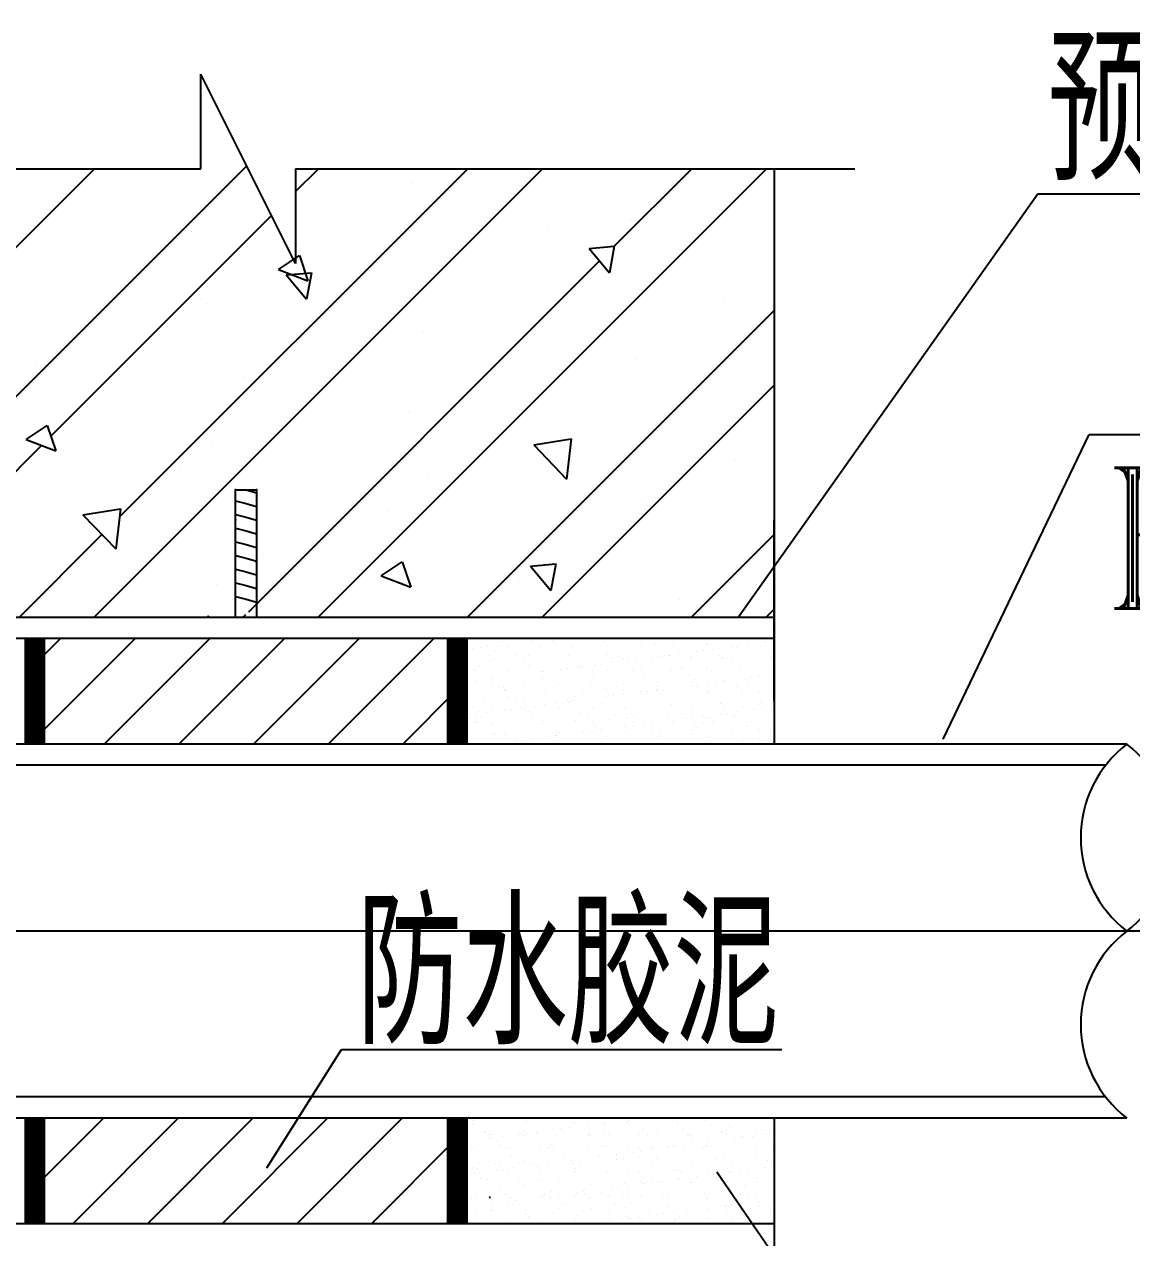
# Model space of a CAD drawing. Extents: x 1000 to 47721, y 1000 to 6465.
# Drawn here: x 1119.3 to 1178.3, y 1317.7 to 1382.3 of the extents above; entities that cross this region are included whole.
import ezdxf

# ---------------------------------------------------------------- set-up
doc = ezdxf.new("R2010")
doc.units = 0
doc.header["$LTSCALE"] = 35
doc.header["$MEASUREMENT"] = 0
doc.layers.add('排水', color=2, linetype='Continuous')
doc.styles.add('HZ', font='romant.shx', dxfattribs={"width": 0.8, "bigfont": 'hztxt.shx'})

msp = doc.modelspace()

# ---------------------------------------------------------------- hatches: boundary and pattern name
at = {"layer": '排水'}
h = msp.add_hatch(dxfattribs=at)
h.set_pattern_fill('AR-SAND', color=256, scale=22.5, style=0)
h.set_pattern_definition([(37.5, (514.65, 1268.055), (-1.4174, 43.3535), [0, -34.2, 0, -38.25, 0, -36.5625]), (7.5, (514.65, 1268.055), (39.82, 63.4983), [0, -18.45, 0, -30.825, 0, -11.8125]), (327.5, (486.974, 1268.055), (70.0682, 0.1273), [0, -11.25, 0, -40.5, 0, -52.875]), (317.5, (486.974, 1268.055), (67.638, 19.7477), [0, -5.625, 0, -26.55, 0, -30.375])])
h.paths.add_polyline_path([(1102.964, 1349.573), (1102.964, 1343.948), (1119.839, 1343.948), (1119.839, 1349.573)])
h.paths.add_polyline_path([(1159.214, 1343.948), (1159.214, 1349.573), (1142.339, 1349.573), (1142.339, 1343.948)])
h.paths.add_polyline_path([(1119.839, 1318.411), (1119.839, 1324.036), (1102.964, 1324.036), (1102.964, 1318.411)])
h.paths.add_polyline_path([(1159.214, 1318.411), (1159.214, 1324.036), (1142.339, 1324.036), (1142.339, 1318.411)])

# ---------------------------------------------------------------- linework, layer by layer
for p, q in [((1133.721, 1369.555), (1128.681, 1379.635)), ((1128.681, 1374.595), (1128.681, 1379.635)), ((1107.36, 1350.994), (1131.12, 1374.755)), ((1098.882, 1374.595), (1128.681, 1374.595)), ((1102.964, 1354.553), (1123.005, 1374.595)), ((1122.974, 1350.698), (1146.87, 1374.595)), ((1124.348, 1356.05), (1142.893, 1374.595)), ((1133.721, 1374.595), (1133.721, 1369.555)), ((1133.721, 1373.378), (1134.938, 1374.595)), ((1133.721, 1374.595), (1163.519, 1374.595)), ((1134.906, 1350.698), (1158.802, 1374.595)), ((1150.702, 1370.472), (1154.825, 1374.595)), ((1151.926, 1374.338), (1151.926, 1374.338)), ((1159.214, 1374.595), (1159.214, 1343.948)), ((1126.411, 1373.665), (1126.411, 1373.665)), ((1139.915, 1373.83), (1139.915, 1373.83)), ((1127.904, 1373.323), (1127.904, 1373.323)), ((1140.256, 1373.351), (1140.256, 1373.351)), ((1157.316, 1350.738), (1173.244, 1373.245)), ((1218.924, 1373.245), (1173.244, 1373.245)), ((1120.691, 1360.348), (1132.446, 1372.103)), ((1151.621, 1371.91), (1151.621, 1371.91)), ((1159.193, 1371.823), (1159.193, 1371.823)), ((1128.18, 1371.281), (1128.18, 1371.281)), ((1139.532, 1371.412), (1139.532, 1371.412)), ((1147.182, 1371.315), (1147.182, 1371.315)), ((1123.16, 1370.3), (1123.16, 1370.3)), ((1133.812, 1370.54), (1133.812, 1370.54)), ((1135.171, 1370.808), (1135.171, 1370.808)), ((1149.357, 1370.354), (1150.702, 1370.472)), ((1149.357, 1370.354), (1150.442, 1369.062)), ((1150.702, 1370.472), (1150.442, 1369.062)), ((1131.233, 1351.003), (1149.917, 1369.687)), ((1132.808, 1369.231), (1133.927, 1369.986)), ((1133.927, 1369.986), (1134.384, 1368.626)), ((1132.808, 1369.231), (1134.384, 1368.626)), ((1133.219, 1368.942), (1134.564, 1369.06)), ((1133.219, 1368.942), (1134.304, 1367.65)), ((1134.564, 1369.06), (1134.304, 1367.65)), ((1142.334, 1369.418), (1142.334, 1369.418)), ((1152.654, 1369.16), (1152.654, 1369.16)), ((1128.978, 1367.445), (1128.978, 1367.445)), ((1142.861, 1350.698), (1159.214, 1367.051)), ((1156.544, 1367.547), (1156.544, 1367.547)), ((1140.53, 1365.86), (1140.53, 1365.86)), ((1151.895, 1364.42), (1151.895, 1364.42)), ((1119.889, 1364.278), (1119.889, 1364.278)), ((1130.939, 1363.538), (1130.939, 1363.538)), ((1146.839, 1350.698), (1159.214, 1363.073)), ((1134.099, 1362.407), (1134.099, 1362.407)), ((1139.731, 1361.665), (1139.731, 1361.665)), ((1144.061, 1361.286), (1144.061, 1361.286)), ((1119.378, 1360.172), (1120.497, 1360.927)), ((1120.497, 1360.927), (1120.953, 1359.567)), ((1148.253, 1360.543), (1148.253, 1360.543)), ((1111.041, 1350.698), (1120.199, 1359.856)), ((1119.378, 1360.172), (1120.953, 1359.567)), ((1129.251, 1359.955), (1129.251, 1359.955)), ((1146.41, 1359.897), (1148.411, 1360.208)), ((1146.41, 1359.897), (1148.162, 1358.071)), ((1148.411, 1360.208), (1148.162, 1358.071)), ((1168.214, 1344.223), (1175.994, 1360.435)), ((1175.994, 1360.435), (1224.112, 1360.435)), ((1139.553, 1359.31), (1139.553, 1359.31)), ((1151.564, 1359.818), (1151.564, 1359.818)), ((1125.548, 1358.598), (1125.548, 1358.598)), ((1127.542, 1358.803), (1127.542, 1358.803)), ((1157.183, 1359.033), (1157.183, 1359.033)), ((1140.803, 1358.37), (1140.803, 1358.37)), ((1130.526, 1350.698), (1130.526, 1357.492)), ((1130.526, 1357.492), (1131.651, 1357.492)), ((1131.086, 1357.492), (1131.089, 1357.491)), ((1131.089, 1357.491), (1131.651, 1357.341)), ((1131.651, 1357.492), (1131.651, 1350.698)), ((1130.526, 1356.914), (1131.089, 1356.763)), ((1131.089, 1356.763), (1131.651, 1356.613)), ((1152.168, 1356.93), (1152.168, 1356.93)), ((1122.397, 1356.173), (1124.398, 1356.484)), ((1122.397, 1356.173), (1124.15, 1354.347)), ((1124.398, 1356.484), (1124.15, 1354.347)), ((1130.526, 1356.186), (1131.089, 1356.035)), ((1131.089, 1356.035), (1131.651, 1355.885)), ((1138.67, 1356.346), (1138.67, 1356.346)), ((1125.808, 1355.403), (1125.808, 1355.403)), ((1130.526, 1355.458), (1131.089, 1355.307)), ((1131.089, 1355.307), (1131.651, 1355.157)), ((1159.214, 1346.232), (1159.214, 1355.872)), ((1118.996, 1350.698), (1123.413, 1355.115)), ((1130.526, 1354.73), (1131.089, 1354.58)), ((1154.794, 1350.698), (1159.214, 1355.118)), ((1131.089, 1354.58), (1131.651, 1354.429)), ((1132.018, 1354.116), (1132.018, 1354.116)), ((1151.791, 1354.093), (1151.791, 1354.093)), ((1130.526, 1354.002), (1131.089, 1353.852)), ((1131.089, 1353.852), (1131.651, 1353.701)), ((1138.283, 1352.915), (1139.402, 1353.67)), ((1139.402, 1353.67), (1139.858, 1352.31)), ((1140.018, 1353.533), (1140.018, 1353.533)), ((1146.236, 1353.43), (1147.58, 1353.548)), ((1146.236, 1353.43), (1147.32, 1352.137)), ((1147.58, 1353.548), (1147.32, 1352.138)), ((1130.526, 1353.274), (1131.089, 1353.124)), ((1131.089, 1353.124), (1131.651, 1352.973)), ((1131.727, 1353.279), (1131.727, 1353.279)), ((1138.283, 1352.915), (1139.858, 1352.31)), ((1145.65, 1352.791), (1145.65, 1352.791)), ((1129.525, 1352.464), (1129.525, 1352.464)), ((1130.526, 1352.547), (1131.089, 1352.396)), ((1131.089, 1352.396), (1131.651, 1352.245)), ((1130.526, 1351.819), (1131.089, 1351.668)), ((1131.089, 1351.668), (1131.651, 1351.517)), ((1154.172, 1351.669), (1154.172, 1351.669)), ((1130.972, 1350.742), (1131.079, 1350.848)), ((1141.077, 1350.88), (1141.077, 1350.88)), ((1148.773, 1350.896), (1148.773, 1350.896)), ((1158.771, 1350.698), (1159.214, 1351.141)), ((1159.214, 1350.698), (1102.964, 1350.698)), ((1159.214, 1349.573), (1102.964, 1349.573)), ((1119.575, 1349.499), (1119.575, 1349.499)), ((1119.839, 1344.24), (1125.172, 1349.573)), ((1119.839, 1348.218), (1121.194, 1349.573)), ((1123.524, 1343.948), (1129.149, 1349.573)), ((1127.502, 1343.948), (1133.127, 1349.573)), ((1131.479, 1343.948), (1137.104, 1349.573)), ((1135.457, 1343.948), (1141.082, 1349.573)), ((1142.697, 1349.541), (1142.697, 1349.541)), ((1144.799, 1349.545), (1144.799, 1349.545)), ((1146.901, 1349.549), (1146.901, 1349.549)), ((1149.003, 1349.553), (1149.003, 1349.553)), ((1151.105, 1349.557), (1151.105, 1349.557)), ((1153.207, 1349.56), (1153.207, 1349.56)), ((1155.309, 1349.564), (1155.309, 1349.564)), ((1157.411, 1349.568), (1157.411, 1349.568)), ((1119.619, 1349.448), (1119.619, 1349.448)), ((1142.667, 1348.987), (1142.667, 1348.987)), ((1143.173, 1349.035), (1143.173, 1349.035)), ((1143.583, 1349.108), (1143.583, 1349.108)), ((1143.935, 1349.154), (1143.935, 1349.154)), ((1144.484, 1349.226), (1144.484, 1349.226)), ((1144.761, 1349.434), (1144.761, 1349.434)), ((1144.996, 1349.101), (1144.996, 1349.101)), ((1145.4, 1349.347), (1145.4, 1349.347)), ((1145.752, 1349.393), (1145.752, 1349.393)), ((1146.3, 1349.465), (1146.3, 1349.465)), ((1146.763, 1349.123), (1146.763, 1349.123)), ((1147.462, 1349.411), (1147.462, 1349.411)), ((1147.587, 1349.297), (1147.587, 1349.297)), ((1148.49, 1349.115), (1148.49, 1349.115)), ((1150.203, 1349.351), (1150.203, 1349.351)), ((1150.313, 1349.181), (1150.313, 1349.181)), ((1152.08, 1349.203), (1152.08, 1349.203)), ((1152.904, 1349.328), (1152.904, 1349.328)), ((1153.028, 1349.214), (1153.028, 1349.214)), ((1153.806, 1349.195), (1153.806, 1349.195)), ((1155.107, 1348.877), (1155.107, 1348.877)), ((1155.459, 1348.924), (1155.459, 1348.924)), ((1155.629, 1349.261), (1155.629, 1349.261)), ((1155.645, 1349.268), (1155.645, 1349.268)), ((1156.008, 1348.996), (1156.008, 1348.996)), ((1156.924, 1349.116), (1156.924, 1349.116)), ((1157.276, 1349.163), (1157.276, 1349.163)), ((1157.396, 1349.283), (1157.396, 1349.283)), ((1157.824, 1349.235), (1157.824, 1349.235)), ((1158.346, 1349.245), (1158.346, 1349.245)), ((1158.47, 1349.131), (1158.47, 1349.131)), ((1158.741, 1349.356), (1158.741, 1349.356)), ((1159.093, 1349.402), (1159.093, 1349.402)), ((1159.123, 1349.275), (1159.123, 1349.275)), ((1142.359, 1348.41), (1142.359, 1348.41)), ((1142.732, 1348.842), (1142.732, 1348.842)), ((1143.404, 1348.226), (1143.404, 1348.226)), ((1144.035, 1348.689), (1144.035, 1348.689)), ((1144.126, 1348.433), (1144.126, 1348.433)), ((1144.32, 1348.508), (1144.32, 1348.508)), ((1145.433, 1348.818), (1145.433, 1348.818)), ((1145.558, 1348.704), (1145.558, 1348.704)), ((1145.853, 1348.425), (1145.853, 1348.425)), ((1146.137, 1348.693), (1146.137, 1348.693)), ((1146.422, 1348.512), (1146.422, 1348.512)), ((1147.676, 1348.49), (1147.676, 1348.49)), ((1148.174, 1348.759), (1148.174, 1348.759)), ((1148.239, 1348.697), (1148.239, 1348.697)), ((1148.524, 1348.515), (1148.524, 1348.515)), ((1149.443, 1348.513), (1149.443, 1348.513)), ((1150.008, 1348.206), (1150.008, 1348.206)), ((1150.341, 1348.701), (1150.341, 1348.701)), ((1150.557, 1348.278), (1150.557, 1348.278)), ((1150.626, 1348.519), (1150.626, 1348.519)), ((1150.875, 1348.736), (1150.875, 1348.736)), ((1150.999, 1348.622), (1150.999, 1348.622)), ((1151.169, 1348.505), (1151.169, 1348.505)), ((1151.474, 1348.399), (1151.474, 1348.399)), ((1151.825, 1348.445), (1151.825, 1348.445)), ((1152.374, 1348.517), (1152.374, 1348.517)), ((1152.443, 1348.704), (1152.443, 1348.704)), ((1152.728, 1348.523), (1152.728, 1348.523)), ((1152.992, 1348.57), (1152.992, 1348.57)), ((1153.29, 1348.638), (1153.29, 1348.638)), ((1153.616, 1348.676), (1153.616, 1348.676)), ((1153.642, 1348.684), (1153.642, 1348.684)), ((1154.191, 1348.757), (1154.191, 1348.757)), ((1154.545, 1348.708), (1154.545, 1348.708)), ((1154.759, 1348.593), (1154.759, 1348.593)), ((1154.83, 1348.527), (1154.83, 1348.527)), ((1156.317, 1348.653), (1156.317, 1348.653)), ((1156.441, 1348.539), (1156.441, 1348.539)), ((1156.486, 1348.584), (1156.486, 1348.584)), ((1156.647, 1348.712), (1156.647, 1348.712)), ((1156.932, 1348.531), (1156.932, 1348.531)), ((1158.309, 1348.65), (1158.309, 1348.65)), ((1158.749, 1348.716), (1158.749, 1348.716)), ((1159.034, 1348.534), (1159.034, 1348.534)), ((1159.057, 1348.593), (1159.057, 1348.593)), ((1119.341, 1347.664), (1119.341, 1347.664)), ((1119.608, 1347.965), (1119.608, 1347.965)), ((1119.692, 1347.71), (1119.692, 1347.71)), ((1119.732, 1347.851), (1119.732, 1347.851)), ((1143.215, 1347.734), (1143.215, 1347.734)), ((1143.242, 1347.851), (1143.242, 1347.851)), ((1143.528, 1348.112), (1143.528, 1348.112)), ((1144.116, 1347.574), (1144.116, 1347.574)), ((1145.039, 1347.8), (1145.039, 1347.8)), ((1145.106, 1347.561), (1145.106, 1347.561)), ((1145.344, 1347.855), (1145.344, 1347.855)), ((1146.023, 1347.681), (1146.023, 1347.681)), ((1146.145, 1348.166), (1146.145, 1348.166)), ((1146.374, 1347.727), (1146.374, 1347.727)), ((1146.805, 1347.823), (1146.805, 1347.823)), ((1146.923, 1347.8), (1146.923, 1347.8)), ((1147.446, 1347.859), (1147.446, 1347.859)), ((1147.84, 1347.92), (1147.84, 1347.92)), ((1148.191, 1347.967), (1148.191, 1347.967)), ((1148.532, 1347.814), (1148.532, 1347.814)), ((1148.74, 1348.039), (1148.74, 1348.039)), ((1148.846, 1348.143), (1148.846, 1348.143)), ((1148.97, 1348.029), (1148.97, 1348.029)), ((1149.548, 1347.863), (1149.548, 1347.863)), ((1149.657, 1348.16), (1149.657, 1348.16)), ((1150.355, 1347.88), (1150.355, 1347.88)), ((1151.587, 1348.083), (1151.587, 1348.083)), ((1151.65, 1347.866), (1151.65, 1347.866)), ((1152.122, 1347.902), (1152.122, 1347.902)), ((1153.752, 1347.87), (1153.752, 1347.87)), ((1153.849, 1347.894), (1153.849, 1347.894)), ((1154.288, 1348.06), (1154.288, 1348.06)), ((1154.412, 1347.946), (1154.412, 1347.946)), ((1155.672, 1347.96), (1155.672, 1347.96)), ((1155.854, 1347.874), (1155.854, 1347.874)), ((1157.028, 1348.001), (1157.028, 1348.001)), ((1157.439, 1347.982), (1157.439, 1347.982)), ((1157.957, 1347.878), (1157.957, 1347.878)), ((1158.447, 1347.569), (1158.447, 1347.569)), ((1159.166, 1347.974), (1159.166, 1347.974)), ((1119.355, 1346.953), (1119.355, 1346.953)), ((1142.389, 1347.203), (1142.389, 1347.203)), ((1142.401, 1347.11), (1142.401, 1347.11)), ((1142.478, 1346.995), (1142.478, 1346.995)), ((1142.74, 1347.249), (1142.74, 1347.249)), ((1143.289, 1347.321), (1143.289, 1347.321)), ((1144.168, 1347.132), (1144.168, 1347.132)), ((1144.206, 1347.442), (1144.206, 1347.442)), ((1144.557, 1347.488), (1144.557, 1347.488)), ((1144.58, 1346.999), (1144.58, 1346.999)), ((1144.787, 1346.958), (1144.787, 1346.958)), ((1145.895, 1347.124), (1145.895, 1347.124)), ((1146.682, 1347.003), (1146.682, 1347.003)), ((1146.817, 1347.551), (1146.817, 1347.551)), ((1146.941, 1347.437), (1146.941, 1347.437)), ((1147.718, 1347.19), (1147.718, 1347.19)), ((1148.784, 1347.006), (1148.784, 1347.006)), ((1149.485, 1347.212), (1149.485, 1347.212)), ((1149.557, 1347.491), (1149.557, 1347.491)), ((1150.886, 1347.01), (1150.886, 1347.01)), ((1151.212, 1347.204), (1151.212, 1347.204)), ((1152.258, 1347.468), (1152.258, 1347.468)), ((1152.383, 1347.354), (1152.383, 1347.354)), ((1152.988, 1347.014), (1152.988, 1347.014)), ((1153.035, 1347.27), (1153.035, 1347.27)), ((1153.913, 1346.972), (1153.913, 1346.972)), ((1154.264, 1347.019), (1154.264, 1347.019)), ((1154.802, 1347.292), (1154.802, 1347.292)), ((1154.813, 1347.091), (1154.813, 1347.091)), ((1154.999, 1347.408), (1154.999, 1347.408)), ((1155.09, 1347.018), (1155.09, 1347.018)), ((1155.73, 1347.212), (1155.73, 1347.212)), ((1156.081, 1347.258), (1156.081, 1347.258)), ((1156.528, 1347.284), (1156.528, 1347.284)), ((1156.63, 1347.33), (1156.63, 1347.33)), ((1157.192, 1347.022), (1157.192, 1347.022)), ((1157.547, 1347.451), (1157.547, 1347.451)), ((1157.7, 1347.385), (1157.7, 1347.385)), ((1157.825, 1347.271), (1157.825, 1347.271)), ((1157.898, 1347.497), (1157.898, 1347.497)), ((1158.352, 1347.35), (1158.352, 1347.35)), ((1119.312, 1346.724), (1119.312, 1346.724)), ((1119.64, 1346.772), (1119.64, 1346.772)), ((1139.434, 1343.948), (1142.339, 1346.853)), ((1142.758, 1346.366), (1142.758, 1346.366)), ((1142.763, 1346.814), (1142.763, 1346.814)), ((1143.258, 1346.434), (1143.258, 1346.434)), ((1144.865, 1346.817), (1144.865, 1346.817)), ((1144.912, 1346.844), (1144.912, 1346.844)), ((1145.081, 1346.499), (1145.081, 1346.499)), ((1145.499, 1346.306), (1145.499, 1346.306)), ((1146.848, 1346.522), (1146.848, 1346.522)), ((1146.967, 1346.821), (1146.967, 1346.821)), ((1147.528, 1346.899), (1147.528, 1346.899)), ((1148.2, 1346.283), (1148.2, 1346.283)), ((1148.575, 1346.514), (1148.575, 1346.514)), ((1148.813, 1346.301), (1148.813, 1346.301)), ((1149.069, 1346.825), (1149.069, 1346.825)), ((1149.362, 1346.373), (1149.362, 1346.373)), ((1150.229, 1346.875), (1150.229, 1346.875)), ((1150.279, 1346.494), (1150.279, 1346.494)), ((1150.354, 1346.761), (1150.354, 1346.761)), ((1150.398, 1346.579), (1150.398, 1346.579)), ((1150.63, 1346.54), (1150.63, 1346.54)), ((1151.171, 1346.829), (1151.171, 1346.829)), ((1151.179, 1346.612), (1151.179, 1346.612)), ((1152.096, 1346.733), (1152.096, 1346.733)), ((1152.165, 1346.602), (1152.165, 1346.602)), ((1152.447, 1346.779), (1152.447, 1346.779)), ((1152.97, 1346.816), (1152.97, 1346.816)), ((1152.996, 1346.852), (1152.996, 1346.852)), ((1153.273, 1346.833), (1153.273, 1346.833)), ((1153.891, 1346.594), (1153.891, 1346.594)), ((1155.375, 1346.837), (1155.375, 1346.837)), ((1155.671, 1346.792), (1155.671, 1346.792)), ((1155.714, 1346.659), (1155.714, 1346.659)), ((1155.795, 1346.678), (1155.795, 1346.678)), ((1157.477, 1346.84), (1157.477, 1346.84)), ((1157.481, 1346.682), (1157.481, 1346.682)), ((1158.412, 1346.733), (1158.412, 1346.733)), ((1159.208, 1346.674), (1159.208, 1346.674)), ((1142.444, 1345.809), (1142.444, 1345.809)), ((1142.883, 1346.252), (1142.883, 1346.252)), ((1143.47, 1345.714), (1143.47, 1345.714)), ((1143.787, 1346.161), (1143.787, 1346.161)), ((1143.911, 1345.656), (1143.911, 1345.656)), ((1144.211, 1345.832), (1144.211, 1345.832)), ((1144.828, 1345.776), (1144.828, 1345.776)), ((1145.179, 1345.823), (1145.179, 1345.823)), ((1145.728, 1345.895), (1145.728, 1345.895)), ((1145.889, 1346.165), (1145.889, 1346.165)), ((1145.938, 1345.823), (1145.938, 1345.823)), ((1146.171, 1345.69), (1146.171, 1345.69)), ((1146.645, 1346.015), (1146.645, 1346.015)), ((1146.996, 1346.062), (1146.996, 1346.062)), ((1147.545, 1346.134), (1147.545, 1346.134)), ((1147.761, 1345.889), (1147.761, 1345.889)), ((1147.991, 1346.168), (1147.991, 1346.168)), ((1148.325, 1346.169), (1148.325, 1346.169)), ((1148.462, 1346.255), (1148.462, 1346.255)), ((1148.912, 1345.631), (1148.912, 1345.631)), ((1149.528, 1345.912), (1149.528, 1345.912)), ((1150.093, 1346.172), (1150.093, 1346.172)), ((1150.941, 1346.223), (1150.941, 1346.223)), ((1151.254, 1345.903), (1151.254, 1345.903)), ((1152.196, 1346.176), (1152.196, 1346.176)), ((1153.077, 1345.969), (1153.077, 1345.969)), ((1153.642, 1346.2), (1153.642, 1346.2)), ((1153.766, 1346.086), (1153.766, 1346.086)), ((1154.298, 1346.18), (1154.298, 1346.18)), ((1154.844, 1345.992), (1154.844, 1345.992)), ((1156.383, 1346.14), (1156.383, 1346.14)), ((1156.4, 1346.184), (1156.4, 1346.184)), ((1156.571, 1345.983), (1156.571, 1345.983)), ((1157.252, 1345.664), (1157.252, 1345.664)), ((1158.169, 1345.785), (1158.169, 1345.785)), ((1158.394, 1346.049), (1158.394, 1346.049)), ((1158.502, 1346.188), (1158.502, 1346.188)), ((1158.52, 1345.831), (1158.52, 1345.831)), ((1159.069, 1345.903), (1159.069, 1345.903)), ((1159.084, 1346.117), (1159.084, 1346.117)), ((1159.208, 1346.003), (1159.208, 1346.003)), ((1119.354, 1345.424), (1119.354, 1345.424)), ((1119.674, 1345.453), (1119.674, 1345.453)), ((1143.011, 1345.537), (1143.011, 1345.537)), ((1143.023, 1345.305), (1143.023, 1345.305)), ((1143.301, 1345.133), (1143.301, 1345.133)), ((1143.308, 1345.123), (1143.308, 1345.123)), ((1143.363, 1345.583), (1143.363, 1345.583)), ((1144.142, 1345.098), (1144.142, 1345.098)), ((1144.266, 1344.984), (1144.266, 1344.984)), ((1145.124, 1345.199), (1145.124, 1345.199)), ((1145.125, 1345.309), (1145.125, 1345.309)), ((1145.41, 1345.127), (1145.41, 1345.127)), ((1146.295, 1345.576), (1146.295, 1345.576)), ((1146.883, 1345.038), (1146.883, 1345.038)), ((1146.89, 1345.221), (1146.89, 1345.221)), ((1147.227, 1345.312), (1147.227, 1345.312)), ((1147.512, 1345.131), (1147.512, 1345.131)), ((1148.617, 1345.213), (1148.617, 1345.213)), ((1149.329, 1345.316), (1149.329, 1345.316)), ((1149.584, 1345.015), (1149.584, 1345.015)), ((1149.614, 1345.135), (1149.614, 1345.135)), ((1150.44, 1345.279), (1150.44, 1345.279)), ((1151.431, 1345.32), (1151.431, 1345.32)), ((1151.613, 1345.608), (1151.613, 1345.608)), ((1151.716, 1345.139), (1151.716, 1345.139)), ((1151.737, 1345.494), (1151.737, 1345.494)), ((1152.207, 1345.301), (1152.207, 1345.301)), ((1152.718, 1345.067), (1152.718, 1345.067)), ((1153.07, 1345.114), (1153.07, 1345.114)), ((1153.533, 1345.324), (1153.533, 1345.324)), ((1153.618, 1345.186), (1153.618, 1345.186)), ((1153.818, 1345.142), (1153.818, 1345.142)), ((1153.934, 1345.293), (1153.934, 1345.293)), ((1154.354, 1345.548), (1154.354, 1345.548)), ((1154.535, 1345.307), (1154.535, 1345.307)), ((1154.887, 1345.353), (1154.887, 1345.353)), ((1155.435, 1345.425), (1155.435, 1345.425)), ((1155.635, 1345.328), (1155.635, 1345.328)), ((1155.757, 1345.359), (1155.757, 1345.359)), ((1155.92, 1345.146), (1155.92, 1345.146)), ((1156.352, 1345.546), (1156.352, 1345.546)), ((1156.703, 1345.592), (1156.703, 1345.592)), ((1157.055, 1345.525), (1157.055, 1345.525)), ((1157.179, 1345.411), (1157.179, 1345.411)), ((1157.524, 1345.381), (1157.524, 1345.381)), ((1157.737, 1345.331), (1157.737, 1345.331)), ((1158.022, 1345.15), (1158.022, 1345.15)), ((1142.487, 1344.509), (1142.487, 1344.509)), ((1144.253, 1344.531), (1144.253, 1344.531)), ((1144.333, 1344.471), (1144.333, 1344.471)), ((1144.854, 1344.446), (1144.854, 1344.446)), ((1145.98, 1344.523), (1145.98, 1344.523)), ((1146.435, 1344.474), (1146.435, 1344.474)), ((1147.267, 1344.35), (1147.267, 1344.35)), ((1147.554, 1344.423), (1147.554, 1344.423)), ((1147.619, 1344.396), (1147.619, 1344.396)), ((1147.803, 1344.588), (1147.803, 1344.588)), ((1148.168, 1344.468), (1148.168, 1344.468)), ((1148.537, 1344.478), (1148.537, 1344.478)), ((1149.084, 1344.589), (1149.084, 1344.589)), ((1149.436, 1344.635), (1149.436, 1344.635)), ((1149.57, 1344.611), (1149.57, 1344.611)), ((1149.708, 1344.901), (1149.708, 1344.901)), ((1149.984, 1344.707), (1149.984, 1344.707)), ((1150.295, 1344.363), (1150.295, 1344.363)), ((1150.639, 1344.482), (1150.639, 1344.482)), ((1150.901, 1344.828), (1150.901, 1344.828)), ((1151.253, 1344.874), (1151.253, 1344.874)), ((1151.297, 1344.603), (1151.297, 1344.603)), ((1151.801, 1344.947), (1151.801, 1344.947)), ((1152.324, 1344.955), (1152.324, 1344.955)), ((1152.741, 1344.486), (1152.741, 1344.486)), ((1152.996, 1344.34), (1152.996, 1344.34)), ((1153.12, 1344.668), (1153.12, 1344.668)), ((1154.843, 1344.49), (1154.843, 1344.49)), ((1154.887, 1344.691), (1154.887, 1344.691)), ((1155.025, 1344.932), (1155.025, 1344.932)), ((1155.15, 1344.818), (1155.15, 1344.818)), ((1156.613, 1344.683), (1156.613, 1344.683)), ((1156.945, 1344.493), (1156.945, 1344.493)), ((1157.766, 1344.873), (1157.766, 1344.873)), ((1158.437, 1344.748), (1158.437, 1344.748)), ((1159.047, 1344.497), (1159.047, 1344.497)), ((1178.002, 1343.948), (1086.652, 1343.948)), ((1119.397, 1344.123), (1119.397, 1344.123)), ((1119.669, 1344.212), (1119.669, 1344.212)), ((1144.534, 1343.99), (1144.534, 1343.99)), ((1145.45, 1344.111), (1145.45, 1344.111)), ((1145.802, 1344.157), (1145.802, 1344.157)), ((1146.351, 1344.229), (1146.351, 1344.229)), ((1147.679, 1344.309), (1147.679, 1344.309)), ((1150.483, 1343.978), (1150.483, 1343.978)), ((1152.25, 1344.001), (1152.25, 1344.001)), ((1153.121, 1344.226), (1153.121, 1344.226)), ((1153.976, 1343.992), (1153.976, 1343.992)), ((1155.737, 1344.28), (1155.737, 1344.28)), ((1155.8, 1344.058), (1155.8, 1344.058)), ((1157.566, 1344.081), (1157.566, 1344.081)), ((1157.875, 1343.999), (1157.875, 1343.999)), ((1158.438, 1344.257), (1158.438, 1344.257)), ((1158.562, 1344.143), (1158.562, 1344.143)), ((1158.791, 1344.119), (1158.791, 1344.119)), ((1159.143, 1344.166), (1159.143, 1344.166)), ((1178.002, 1343.948), (1164.793, 1343.948)), ((1176.87, 1342.823), (1087.784, 1342.823)), ((1176.87, 1342.823), (1167.596, 1342.823)), ((1184.92, 1333.992), (1084.141, 1333.992)), ((1132.187, 1321.378), (1136.179, 1327.685)), ((1136.179, 1327.685), (1159.624, 1327.685)), ((1176.87, 1325.161), (1087.784, 1325.161)), ((1176.87, 1325.161), (1167.596, 1325.161)), ((1178.002, 1324.036), (1086.652, 1324.036)), ((1119.397, 1323.64), (1119.397, 1323.64)), ((1119.839, 1320.375), (1123.499, 1324.036)), ((1121.852, 1318.411), (1127.477, 1324.036)), ((1125.829, 1318.411), (1131.454, 1324.036)), ((1129.807, 1318.411), (1135.432, 1324.036)), ((1133.784, 1318.411), (1139.409, 1324.036)), ((1143.167, 1323.699), (1143.167, 1323.699)), ((1143.193, 1323.901), (1143.193, 1323.901)), ((1144.934, 1323.721), (1144.934, 1323.721)), ((1145.894, 1323.878), (1145.894, 1323.878)), ((1146.019, 1323.764), (1146.019, 1323.764)), ((1146.66, 1323.713), (1146.66, 1323.713)), ((1148.484, 1323.779), (1148.484, 1323.779)), ((1148.635, 1323.818), (1148.635, 1323.818)), ((1149.285, 1323.643), (1149.285, 1323.643)), ((1149.636, 1323.689), (1149.636, 1323.689)), ((1150.185, 1323.762), (1150.185, 1323.762)), ((1150.25, 1323.801), (1150.25, 1323.801)), ((1151.102, 1323.882), (1151.102, 1323.882)), ((1151.336, 1323.795), (1151.336, 1323.795)), ((1151.453, 1323.929), (1151.453, 1323.929)), ((1151.46, 1323.681), (1151.46, 1323.681)), ((1151.977, 1323.793), (1151.977, 1323.793)), ((1152.002, 1324.001), (1152.002, 1324.001)), ((1153.8, 1323.859), (1153.8, 1323.859)), ((1154.077, 1323.735), (1154.077, 1323.735)), ((1155.567, 1323.881), (1155.567, 1323.881)), ((1156.778, 1323.712), (1156.778, 1323.712)), ((1157.294, 1323.873), (1157.294, 1323.873)), ((1159.117, 1323.939), (1159.117, 1323.939)), ((1159.214, 1324.036), (1159.214, 1290.814)), ((1178.002, 1324.036), (1164.793, 1324.036)), ((1119.32, 1323.194), (1119.32, 1323.194)), ((1143.804, 1323.32), (1143.804, 1323.32)), ((1143.865, 1323.285), (1143.865, 1323.285)), ((1143.99, 1323.171), (1143.99, 1323.171)), ((1144.023, 1323.023), (1144.023, 1323.023)), ((1144.089, 1323.138), (1144.089, 1323.138)), ((1144.734, 1323.044), (1144.734, 1323.044)), ((1145.651, 1323.165), (1145.651, 1323.165)), ((1145.846, 1323.089), (1145.846, 1323.089)), ((1145.906, 1323.324), (1145.906, 1323.324)), ((1146.002, 1323.211), (1146.002, 1323.211)), ((1146.191, 1323.142), (1146.191, 1323.142)), ((1146.551, 1323.283), (1146.551, 1323.283)), ((1146.606, 1323.226), (1146.606, 1323.226)), ((1147.468, 1323.404), (1147.468, 1323.404)), ((1147.613, 1323.111), (1147.613, 1323.111)), ((1147.819, 1323.45), (1147.819, 1323.45)), ((1148.008, 1323.327), (1148.008, 1323.327)), ((1148.293, 1323.146), (1148.293, 1323.146)), ((1148.368, 1323.523), (1148.368, 1323.523)), ((1149.307, 1323.203), (1149.307, 1323.203)), ((1149.34, 1323.103), (1149.34, 1323.103)), ((1149.431, 1323.089), (1149.431, 1323.089)), ((1150.11, 1323.331), (1150.11, 1323.331)), ((1150.395, 1323.15), (1150.395, 1323.15)), ((1151.163, 1323.168), (1151.163, 1323.168)), ((1152.048, 1323.143), (1152.048, 1323.143)), ((1152.212, 1323.335), (1152.212, 1323.335)), ((1152.497, 1323.154), (1152.497, 1323.154)), ((1152.93, 1323.191), (1152.93, 1323.191)), ((1154.314, 1323.339), (1154.314, 1323.339)), ((1154.599, 1323.158), (1154.599, 1323.158)), ((1154.657, 1323.183), (1154.657, 1323.183)), ((1154.749, 1323.12), (1154.749, 1323.12)), ((1154.873, 1323.006), (1154.873, 1323.006)), ((1156.416, 1323.343), (1156.416, 1323.343)), ((1156.48, 1323.248), (1156.48, 1323.248)), ((1156.701, 1323.161), (1156.701, 1323.161)), ((1156.902, 1323.598), (1156.902, 1323.598)), ((1157.489, 1323.06), (1157.489, 1323.06)), ((1158.075, 1323.053), (1158.075, 1323.053)), ((1158.247, 1323.271), (1158.247, 1323.271)), ((1158.518, 1323.347), (1158.518, 1323.347)), ((1158.803, 1323.165), (1158.803, 1323.165)), ((1158.992, 1323.174), (1158.992, 1323.174)), ((1137.762, 1318.411), (1142.339, 1322.988)), ((1142.368, 1322.733), (1142.368, 1322.733)), ((1142.917, 1322.805), (1142.917, 1322.805)), ((1143.011, 1322.482), (1143.011, 1322.482)), ((1143.209, 1322.398), (1143.209, 1322.398)), ((1143.834, 1322.926), (1143.834, 1322.926)), ((1144.185, 1322.972), (1144.185, 1322.972)), ((1144.577, 1322.633), (1144.577, 1322.633)), ((1144.976, 1322.421), (1144.976, 1322.421)), ((1145.113, 1322.486), (1145.113, 1322.486)), ((1146.703, 1322.412), (1146.703, 1322.412)), ((1147.215, 1322.489), (1147.215, 1322.489)), ((1147.278, 1322.61), (1147.278, 1322.61)), ((1147.402, 1322.496), (1147.402, 1322.496)), ((1148.526, 1322.478), (1148.526, 1322.478)), ((1149.317, 1322.493), (1149.317, 1322.493)), ((1150.019, 1322.55), (1150.019, 1322.55)), ((1150.293, 1322.501), (1150.293, 1322.501)), ((1151.419, 1322.497), (1151.419, 1322.497)), ((1152.02, 1322.492), (1152.02, 1322.492)), ((1152.72, 1322.527), (1152.72, 1322.527)), ((1152.844, 1322.413), (1152.844, 1322.413)), ((1153.521, 1322.501), (1153.521, 1322.501)), ((1153.541, 1322.456), (1153.541, 1322.456)), ((1153.843, 1322.558), (1153.843, 1322.558)), ((1153.892, 1322.502), (1153.892, 1322.502)), ((1154.441, 1322.574), (1154.441, 1322.574)), ((1155.358, 1322.695), (1155.358, 1322.695)), ((1155.46, 1322.468), (1155.46, 1322.468)), ((1155.61, 1322.581), (1155.61, 1322.581)), ((1155.624, 1322.505), (1155.624, 1322.505)), ((1155.709, 1322.741), (1155.709, 1322.741)), ((1156.258, 1322.814), (1156.258, 1322.814)), ((1157.175, 1322.934), (1157.175, 1322.934)), ((1157.336, 1322.572), (1157.336, 1322.572)), ((1157.526, 1322.981), (1157.526, 1322.981)), ((1157.726, 1322.509), (1157.726, 1322.509)), ((1158.161, 1322.444), (1158.161, 1322.444)), ((1159.159, 1322.638), (1159.159, 1322.638)), ((1142.339, 1321.73), (1142.339, 1321.73)), ((1142.548, 1322.041), (1142.548, 1322.041)), ((1144.066, 1321.722), (1144.066, 1321.722)), ((1145.249, 1322.018), (1145.249, 1322.018)), ((1145.373, 1321.904), (1145.373, 1321.904)), ((1145.889, 1321.788), (1145.889, 1321.788)), ((1147.656, 1321.81), (1147.656, 1321.81)), ((1147.989, 1321.958), (1147.989, 1321.958)), ((1148.09, 1321.738), (1148.09, 1321.738)), ((1148.441, 1321.785), (1148.441, 1321.785)), ((1148.99, 1321.857), (1148.99, 1321.857)), ((1149.383, 1321.802), (1149.383, 1321.802)), ((1149.907, 1321.977), (1149.907, 1321.977)), ((1150.258, 1322.024), (1150.258, 1322.024)), ((1150.69, 1321.935), (1150.69, 1321.935)), ((1150.807, 1322.096), (1150.807, 1322.096)), ((1150.815, 1321.821), (1150.815, 1321.821)), ((1151.206, 1321.868), (1151.206, 1321.868)), ((1151.724, 1322.217), (1151.724, 1322.217)), ((1152.075, 1322.263), (1152.075, 1322.263)), ((1152.624, 1322.335), (1152.624, 1322.335)), ((1152.973, 1321.89), (1152.973, 1321.89)), ((1153.431, 1321.875), (1153.431, 1321.875)), ((1154.699, 1321.882), (1154.699, 1321.882)), ((1156.132, 1321.852), (1156.132, 1321.852)), ((1156.257, 1321.738), (1156.257, 1321.738)), ((1156.522, 1321.948), (1156.522, 1321.948)), ((1158.286, 1322.33), (1158.286, 1322.33)), ((1158.289, 1321.97), (1158.289, 1321.97)), ((1158.873, 1321.792), (1158.873, 1321.792)), ((1119.306, 1321.388), (1119.306, 1321.388)), ((1119.409, 1321.402), (1119.409, 1321.402)), ((1119.423, 1321.164), (1119.423, 1321.164)), ((1119.591, 1321.482), (1119.591, 1321.482)), ((1142.532, 1321.444), (1142.532, 1321.444)), ((1142.991, 1321.067), (1142.991, 1321.067)), ((1143.22, 1321.425), (1143.22, 1321.425)), ((1143.252, 1321.098), (1143.252, 1321.098)), ((1143.344, 1321.311), (1143.344, 1321.311)), ((1143.539, 1321.139), (1143.539, 1321.139)), ((1144.349, 1321.63), (1144.349, 1321.63)), ((1144.456, 1321.26), (1144.456, 1321.26)), ((1144.634, 1321.448), (1144.634, 1321.448)), ((1144.808, 1321.306), (1144.808, 1321.306)), ((1145.019, 1321.12), (1145.019, 1321.12)), ((1145.356, 1321.378), (1145.356, 1321.378)), ((1145.96, 1321.366), (1145.96, 1321.366)), ((1146.273, 1321.499), (1146.273, 1321.499)), ((1146.451, 1321.633), (1146.451, 1321.633)), ((1146.625, 1321.545), (1146.625, 1321.545)), ((1146.736, 1321.452), (1146.736, 1321.452)), ((1146.745, 1321.112), (1146.745, 1321.112)), ((1147.173, 1321.618), (1147.173, 1321.618)), ((1148.553, 1321.637), (1148.553, 1321.637)), ((1148.569, 1321.178), (1148.569, 1321.178)), ((1148.661, 1321.342), (1148.661, 1321.342)), ((1148.786, 1321.228), (1148.786, 1321.228)), ((1148.838, 1321.456), (1148.838, 1321.456)), ((1150.335, 1321.2), (1150.335, 1321.2)), ((1150.655, 1321.641), (1150.655, 1321.641)), ((1150.94, 1321.46), (1150.94, 1321.46)), ((1151.402, 1321.283), (1151.402, 1321.283)), ((1152.062, 1321.192), (1152.062, 1321.192)), ((1152.757, 1321.645), (1152.757, 1321.645)), ((1153.042, 1321.463), (1153.042, 1321.463)), ((1153.885, 1321.258), (1153.885, 1321.258)), ((1154.103, 1321.26), (1154.103, 1321.26)), ((1154.227, 1321.146), (1154.227, 1321.146)), ((1154.859, 1321.649), (1154.859, 1321.649)), ((1155.144, 1321.467), (1155.144, 1321.467)), ((1155.652, 1321.28), (1155.652, 1321.28)), ((1156.158, 1321.176), (1166.683, 1305.856)), ((1156.332, 1321.076), (1156.332, 1321.076)), ((1156.844, 1321.2), (1156.844, 1321.2)), ((1156.88, 1321.148), (1156.88, 1321.148)), ((1156.961, 1321.652), (1156.961, 1321.652)), ((1157.246, 1321.471), (1157.246, 1321.471)), ((1157.379, 1321.272), (1157.379, 1321.272)), ((1157.797, 1321.269), (1157.797, 1321.269)), ((1158.149, 1321.315), (1158.149, 1321.315)), ((1158.697, 1321.387), (1158.697, 1321.387)), ((1159.063, 1321.656), (1159.063, 1321.656)), ((1159.202, 1321.337), (1159.202, 1321.337)), ((1119.548, 1321.05), (1119.548, 1321.05)), ((1142.382, 1320.43), (1142.382, 1320.43)), ((1142.639, 1321.021), (1142.639, 1321.021)), ((1143.556, 1320.792), (1143.556, 1320.792)), ((1143.931, 1320.773), (1143.931, 1320.773)), ((1144.108, 1320.422), (1144.108, 1320.422)), ((1145.658, 1320.795), (1145.658, 1320.795)), ((1145.931, 1320.487), (1145.931, 1320.487)), ((1146.632, 1320.75), (1146.632, 1320.75)), ((1146.757, 1320.636), (1146.757, 1320.636)), ((1147.698, 1320.51), (1147.698, 1320.51)), ((1147.761, 1320.799), (1147.761, 1320.799)), ((1149.373, 1320.69), (1149.373, 1320.69)), ((1149.425, 1320.502), (1149.425, 1320.502)), ((1149.863, 1320.803), (1149.863, 1320.803)), ((1151.248, 1320.567), (1151.248, 1320.567)), ((1151.43, 1320.43), (1151.43, 1320.43)), ((1151.965, 1320.807), (1151.965, 1320.807)), ((1152.074, 1320.667), (1152.074, 1320.667)), ((1152.198, 1320.553), (1152.198, 1320.553)), ((1152.346, 1320.551), (1152.346, 1320.551)), ((1152.698, 1320.597), (1152.698, 1320.597)), ((1153.015, 1320.59), (1153.015, 1320.59)), ((1153.246, 1320.669), (1153.246, 1320.669)), ((1154.067, 1320.811), (1154.067, 1320.811)), ((1154.163, 1320.79), (1154.163, 1320.79)), ((1154.515, 1320.836), (1154.515, 1320.836)), ((1154.742, 1320.581), (1154.742, 1320.581)), ((1154.815, 1320.607), (1154.815, 1320.607)), ((1155.063, 1320.909), (1155.063, 1320.909)), ((1155.98, 1321.029), (1155.98, 1321.029)), ((1156.169, 1320.814), (1156.169, 1320.814)), ((1156.565, 1320.647), (1156.565, 1320.647)), ((1157.516, 1320.584), (1157.516, 1320.584)), ((1157.64, 1320.47), (1157.64, 1320.47)), ((1158.271, 1320.818), (1158.271, 1320.818)), ((1158.332, 1320.67), (1158.332, 1320.67)), ((1119.348, 1320.088), (1119.348, 1320.088)), ((1119.67, 1319.893), (1119.67, 1319.893)), ((1142.792, 1319.935), (1142.792, 1319.935)), ((1143.294, 1319.797), (1143.294, 1319.797)), ((1144.603, 1320.158), (1144.603, 1320.158)), ((1144.727, 1320.044), (1144.727, 1320.044)), ((1144.894, 1319.939), (1144.894, 1319.939)), ((1145.061, 1319.82), (1145.061, 1319.82)), ((1146.788, 1319.811), (1146.788, 1319.811)), ((1146.896, 1319.833), (1146.896, 1319.833)), ((1146.996, 1319.943), (1146.996, 1319.943)), ((1147.247, 1319.88), (1147.247, 1319.88)), ((1147.281, 1319.762), (1147.281, 1319.762)), ((1147.344, 1320.098), (1147.344, 1320.098)), ((1147.796, 1319.952), (1147.796, 1319.952)), ((1148.611, 1319.877), (1148.611, 1319.877)), ((1148.712, 1320.073), (1148.712, 1320.073)), ((1149.064, 1320.119), (1149.064, 1320.119)), ((1149.098, 1319.947), (1149.098, 1319.947)), ((1149.383, 1319.766), (1149.383, 1319.766)), ((1149.613, 1320.191), (1149.613, 1320.191)), ((1150.045, 1320.075), (1150.045, 1320.075)), ((1150.169, 1319.961), (1150.169, 1319.961)), ((1150.378, 1319.899), (1150.378, 1319.899)), ((1150.529, 1320.312), (1150.529, 1320.312)), ((1150.881, 1320.358), (1150.881, 1320.358)), ((1151.2, 1319.951), (1151.2, 1319.951)), ((1151.485, 1319.769), (1151.485, 1319.769)), ((1152.105, 1319.891), (1152.105, 1319.891)), ((1152.786, 1320.015), (1152.786, 1320.015)), ((1153.302, 1319.955), (1153.302, 1319.955)), ((1153.587, 1319.773), (1153.587, 1319.773)), ((1153.928, 1319.957), (1153.928, 1319.957)), ((1155.404, 1319.958), (1155.404, 1319.958)), ((1155.487, 1319.992), (1155.487, 1319.992)), ((1155.611, 1319.878), (1155.611, 1319.878)), ((1155.689, 1319.777), (1155.689, 1319.777)), ((1155.695, 1319.979), (1155.695, 1319.979)), ((1157.421, 1319.971), (1157.421, 1319.971)), ((1157.507, 1319.962), (1157.507, 1319.962)), ((1157.791, 1319.781), (1157.791, 1319.781)), ((1158.227, 1319.932), (1158.227, 1319.932)), ((1119.297, 1319.695), (1119.297, 1319.695)), ((1142.345, 1319.234), (1142.345, 1319.234)), ((1142.424, 1319.129), (1142.424, 1319.129)), ((1142.574, 1319.565), (1142.574, 1319.565)), ((1142.698, 1319.451), (1142.698, 1319.451)), ((1143.077, 1319.754), (1143.077, 1319.754)), ((1143.262, 1319.355), (1143.262, 1319.355)), ((1143.613, 1319.401), (1143.613, 1319.401)), ((1144.151, 1319.121), (1144.151, 1319.121)), ((1144.162, 1319.473), (1144.162, 1319.473)), ((1145.079, 1319.594), (1145.079, 1319.594)), ((1145.179, 1319.758), (1145.179, 1319.758)), ((1145.315, 1319.505), (1145.315, 1319.505)), ((1145.43, 1319.64), (1145.43, 1319.64)), ((1145.974, 1319.187), (1145.974, 1319.187)), ((1145.979, 1319.713), (1145.979, 1319.713)), ((1147.741, 1319.209), (1147.741, 1319.209)), ((1148.016, 1319.482), (1148.016, 1319.482)), ((1148.14, 1319.368), (1148.14, 1319.368)), ((1149.468, 1319.201), (1149.468, 1319.201)), ((1150.756, 1319.423), (1150.756, 1319.423)), ((1151.291, 1319.267), (1151.291, 1319.267)), ((1152.51, 1319.117), (1152.51, 1319.117)), ((1153.058, 1319.289), (1153.058, 1319.289)), ((1153.457, 1319.399), (1153.457, 1319.399)), ((1153.582, 1319.285), (1153.582, 1319.285)), ((1154.612, 1319.12), (1154.612, 1319.12)), ((1154.784, 1319.281), (1154.784, 1319.281)), ((1154.786, 1319.124), (1154.786, 1319.124)), ((1155.137, 1319.171), (1155.137, 1319.171)), ((1155.686, 1319.243), (1155.686, 1319.243)), ((1156.198, 1319.34), (1156.198, 1319.34)), ((1156.603, 1319.364), (1156.603, 1319.364)), ((1156.607, 1319.347), (1156.607, 1319.347)), ((1156.714, 1319.124), (1156.714, 1319.124)), ((1156.954, 1319.41), (1156.954, 1319.41)), ((1157.503, 1319.482), (1157.503, 1319.482)), ((1158.374, 1319.369), (1158.374, 1319.369)), ((1158.42, 1319.603), (1158.42, 1319.603)), ((1158.771, 1319.649), (1158.771, 1319.649)), ((1158.816, 1319.128), (1158.816, 1319.128)), ((1158.899, 1319.316), (1158.899, 1319.316)), ((1159.024, 1319.202), (1159.024, 1319.202)), ((1119.391, 1318.787), (1119.391, 1318.787)), ((1119.489, 1318.652), (1119.489, 1318.652)), ((1141.739, 1318.411), (1142.339, 1319.01)), ((1143.286, 1318.913), (1143.286, 1318.913)), ((1143.337, 1318.496), (1143.337, 1318.496)), ((1144.102, 1319.101), (1144.102, 1319.101)), ((1145.104, 1318.519), (1145.104, 1318.519)), ((1145.987, 1318.89), (1145.987, 1318.89)), ((1146.111, 1318.776), (1146.111, 1318.776)), ((1146.204, 1319.105), (1146.204, 1319.105)), ((1146.831, 1318.511), (1146.831, 1318.511)), ((1148.306, 1319.109), (1148.306, 1319.109)), ((1148.654, 1318.576), (1148.654, 1318.576)), ((1148.727, 1318.83), (1148.727, 1318.83)), ((1150.235, 1318.525), (1150.235, 1318.525)), ((1150.408, 1319.113), (1150.408, 1319.113)), ((1150.42, 1318.599), (1150.42, 1318.599)), ((1151.152, 1318.646), (1151.152, 1318.646)), ((1151.428, 1318.807), (1151.428, 1318.807)), ((1151.503, 1318.692), (1151.503, 1318.692)), ((1151.553, 1318.693), (1151.553, 1318.693)), ((1152.052, 1318.764), (1152.052, 1318.764)), ((1152.147, 1318.591), (1152.147, 1318.591)), ((1152.969, 1318.885), (1152.969, 1318.885)), ((1153.32, 1318.931), (1153.32, 1318.931)), ((1153.869, 1319.004), (1153.869, 1319.004)), ((1153.97, 1318.656), (1153.97, 1318.656)), ((1154.169, 1318.747), (1154.169, 1318.747)), ((1155.737, 1318.679), (1155.737, 1318.679)), ((1156.87, 1318.724), (1156.87, 1318.724)), ((1156.994, 1318.61), (1156.994, 1318.61)), ((1157.464, 1318.671), (1157.464, 1318.671)), ((1159.214, 1318.411), (1102.964, 1318.411)), ((1149.686, 1318.453), (1149.686, 1318.453))]:
    msp.add_line(p, q, dxfattribs=at)
for points in [[(1119.839, 1343.948, 1.125, 1.125, 0), (1119.839, 1349.573, 1.125, 1.125, 0)], [(1142.339, 1343.948, 1.125, 1.125, 0), (1142.339, 1349.573, 1.125, 1.125, 0)], [(1119.839, 1318.411, 1.125, 1.125, 0), (1119.839, 1324.036, 1.125, 1.125, 0)], [(1142.339, 1318.411, 1.125, 1.125, 0), (1142.339, 1324.036, 1.125, 1.125, 0)]]:
    msp.add_lwpolyline(points, format="xyseb", dxfattribs=at)
for centre, start, end in [((1181.824, 1338.97), 127.50951, 232.49049), ((1174.181, 1338.97), 307.50951, 52.49049), ((1181.824, 1329.014), 127.50951, 232.49049)]:
    msp.add_arc(centre, 6.276, start, end, dxfattribs=at)
for p in [(1130.526, 1357.492), (1131.651, 1357.492), (1131.651, 1357.492), (1130.526, 1355.89), (1131.651, 1353.64), (1129.066, 1350.742)]:
    msp.add_point(p, dxfattribs=at)

# ---------------------------------------------------------------- texts
at = {"layer": '排水', "style": 'HZ', "width": 0.75}
for s, p in [('预埋刚性防水套管', (1173.785, 1373.977)), ('RK-1柔性抗震 ', (1176.862, 1351.172)), ('防水胶泥', (1136.982, 1327.972))]:
    msp.add_text(s, height=7.5, dxfattribs=at).set_placement(p)

doc.saveas('drawing.dxf')
